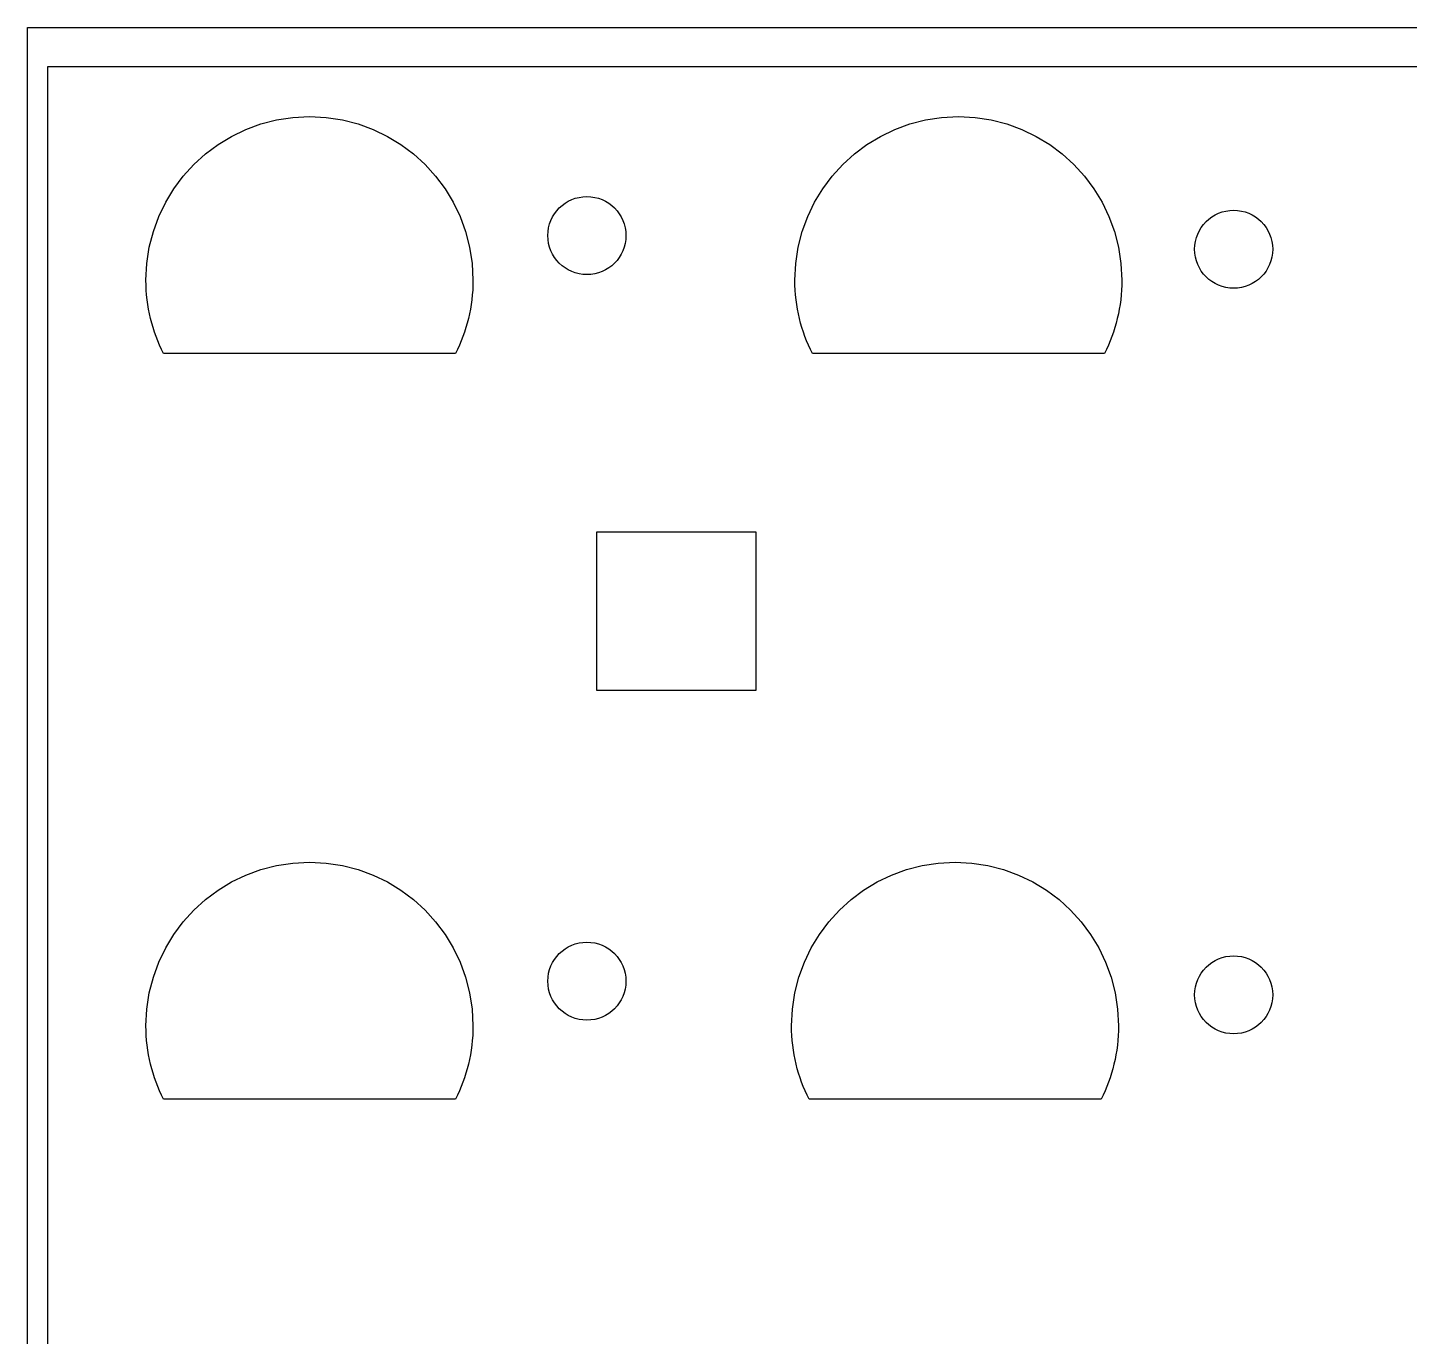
# Model space of a CAD drawing. Extents: x -370 to 54, y -4 to 394.
# Drawn here: x -370.1 to -265.7, y 295.4 to 394.3 of the extents above; entities that cross this region are included whole.
import ezdxf

# ---------------------------------------------------------------- set-up
doc = ezdxf.new("R2010")
doc.units = 0
doc.layers.get('0').update_dxf_attribs({"linetype": 'CONTINUOUS'})

msp = doc.modelspace()

# ---------------------------------------------------------------- linework, layer by layer
at = {"color": 5}
for p, q in [((-370.122281, 394.312742), (53.709556, 394.312742)), ((-370.122281, -4.039728), (-370.122281, 394.312742)), ((-351.314822, 387.331891), (-350.088341, 387.519318)), ((-350.088341, 387.519318), (-348.825397, 387.583176)), ((-348.825397, 387.583176), (-347.56248, 387.519318)), ((-347.56248, 387.519318), (-346.335999, 387.331891)), ((-302.284017, 387.331891), (-301.057536, 387.519318)), ((-301.057536, 387.519318), (-299.79462, 387.583176)), ((-299.79462, 387.583176), (-298.531703, 387.519318)), ((-298.531703, 387.519318), (-297.305222, 387.331891)), ((-354.713427, 386.090393), (-353.63356, 386.611208)), ((-353.63356, 386.611208), (-352.498632, 387.027114)), ((-352.498632, 387.027114), (-351.314822, 387.331891)), ((-346.335999, 387.331891), (-345.15219, 387.027114)), ((-345.15219, 387.027114), (-344.017261, 386.611208)), ((-344.017261, 386.611208), (-342.937394, 386.090393)), ((-305.682622, 386.090393), (-304.602783, 386.611208)), ((-304.602783, 386.611208), (-303.467826, 387.027114)), ((-303.467826, 387.027114), (-302.284017, 387.331891)), ((-297.305222, 387.331891), (-296.121384, 387.027114)), ((-296.121384, 387.027114), (-294.986456, 386.611208)), ((-294.986456, 386.611208), (-293.906617, 386.090393)), ((-356.683, 384.758913), (-355.731967, 385.47089)), ((-355.731967, 385.47089), (-354.713427, 386.090393)), ((-342.937394, 386.090393), (-341.918854, 385.47089)), ((-341.918854, 385.47089), (-340.967822, 384.758913)), ((-307.652194, 384.758913), (-306.701162, 385.47089)), ((-306.701162, 385.47089), (-305.682622, 386.090393)), ((-293.906617, 386.090393), (-292.888049, 385.47089)), ((-292.888049, 385.47089), (-291.937017, 384.758913)), ((-357.560287, 383.960693), (-356.683, 384.758913)), ((-340.967822, 384.758913), (-340.090506, 383.960693)), ((-308.52951, 383.960693), (-307.652194, 384.758913)), ((-291.937017, 384.758913), (-291.059729, 383.960693)), ((-358.35765, 383.08244), (-357.560287, 383.960693)), ((-340.090506, 383.960693), (-339.293172, 383.08244)), ((-309.326873, 383.08244), (-308.52951, 383.960693)), ((-291.059729, 383.960693), (-290.262366, 383.08244)), ((-359.06885, 382.13038), (-358.35765, 383.08244)), ((-339.293172, 383.08244), (-338.581944, 382.13038)), ((-310.038073, 382.13038), (-309.326873, 383.08244)), ((-290.262366, 383.08244), (-289.551166, 382.13038)), ((-360.207955, 380.029713), (-359.687707, 381.110731)), ((-359.687707, 381.110731), (-359.06885, 382.13038)), ((-338.581944, 382.13038), (-337.963115, 381.110731)), ((-337.963115, 381.110731), (-337.442866, 380.029713)), ((-311.17715, 380.029713), (-310.656901, 381.110731)), ((-310.656901, 381.110731), (-310.038073, 382.13038)), ((-289.551166, 382.13038), (-288.932338, 381.110731)), ((-288.932338, 381.110731), (-288.412089, 380.029713)), ((-360.623414, 378.893545), (-360.207955, 380.029713)), ((-337.442866, 380.029713), (-337.027407, 378.893545)), ((-311.592609, 378.893545), (-311.17715, 380.029713)), ((-288.412089, 380.029713), (-287.99663, 378.893545)), ((-360.927848, 377.708452), (-360.623414, 378.893545)), ((-337.027407, 378.893545), (-336.722974, 377.708452)), ((-311.89707, 377.708449), (-311.592609, 378.893545)), ((-287.99663, 378.893545), (-287.692169, 377.708452)), ((-361.115074, 376.480647), (-360.927848, 377.708452)), ((-336.722974, 377.708452), (-336.535748, 376.480647)), ((-312.084297, 376.480647), (-311.89707, 377.708449)), ((-287.692169, 377.708452), (-287.504942, 376.480647)), ((-361.178856, 375.216354), (-361.115074, 376.480647)), ((-336.535748, 376.480647), (-336.471937, 375.216354)), ((-312.148079, 375.216354), (-312.084297, 376.480647)), ((-287.504942, 376.480647), (-287.44116, 375.216354)), ((-361.173353, 374.842861), (-361.178997, 375.216354)), ((-361.178997, 375.216354), (-361.178856, 375.216354)), ((-361.156419, 374.472252), (-361.173353, 374.842861)), ((-336.477582, 374.842962), (-336.493951, 374.472419)), ((-336.471937, 375.216354), (-336.477582, 374.842962)), ((-312.142547, 374.842861), (-312.148192, 375.216354)), ((-312.148192, 375.216354), (-312.148079, 375.216354)), ((-312.125614, 374.472252), (-312.142547, 374.842861)), ((-287.446805, 374.842962), (-287.463174, 374.472419)), ((-287.44116, 375.216354), (-287.446805, 374.842962)), ((-361.128762, 374.104666), (-361.156419, 374.472252)), ((-361.090182, 373.740235), (-361.128762, 374.104666)), ((-336.521326, 374.104867), (-336.559229, 373.740447)), ((-336.493951, 374.472419), (-336.521326, 374.104867)), ((-312.097956, 374.104666), (-312.125614, 374.472252)), ((-312.059376, 373.740235), (-312.097956, 374.104666)), ((-287.490549, 374.104867), (-287.528452, 373.740447)), ((-287.463174, 374.472419), (-287.490549, 374.104867)), ((-361.04099, 373.379104), (-361.090182, 373.740235)), ((-360.981385, 373.021401), (-361.04099, 373.379104)), ((-360.911535, 372.667272), (-360.981385, 373.021401)), ((-336.666332, 373.021573), (-336.735194, 372.667402)), ((-336.60763, 373.379301), (-336.666332, 373.021573)), ((-336.559229, 373.740447), (-336.60763, 373.379301)), ((-312.010185, 373.379104), (-312.059376, 373.740235)), ((-311.95058, 373.021401), (-312.010185, 373.379104)), ((-311.88073, 372.667272), (-311.95058, 373.021401)), ((-287.635527, 373.021573), (-287.704417, 372.667402)), ((-287.576824, 373.379301), (-287.635527, 373.021573)), ((-287.528452, 373.740447), (-287.576824, 373.379301)), ((-360.831638, 372.31685), (-360.911535, 372.667272)), ((-360.741891, 371.970273), (-360.831638, 372.31685)), ((-360.642436, 371.627681), (-360.741891, 371.970273)), ((-336.902834, 371.970304), (-337.001273, 371.627664)), ((-336.814075, 372.316932), (-336.902834, 371.970304)), ((-336.735194, 372.667402), (-336.814075, 372.316932)), ((-311.800861, 372.31685), (-311.88073, 372.667272)), ((-311.711086, 371.970273), (-311.800861, 372.31685)), ((-311.611659, 371.627681), (-311.711086, 371.970273)), ((-287.872029, 371.970304), (-287.970468, 371.627664)), ((-287.783298, 372.316932), (-287.872029, 371.970304)), ((-287.704417, 372.667402), (-287.783298, 372.316932)), ((-360.533527, 371.289206), (-360.642436, 371.627681)), ((-360.415304, 370.95499), (-360.533527, 371.289206)), ((-360.287937, 370.625171), (-360.415304, 370.95499)), ((-337.226656, 370.954902), (-337.353261, 370.625067)), ((-337.109252, 371.28915), (-337.226656, 370.954902)), ((-337.001273, 371.627664), (-337.109252, 371.28915)), ((-311.502721, 371.289206), (-311.611659, 371.627681)), ((-311.384498, 370.95499), (-311.502721, 371.289206)), ((-311.25716, 370.625171), (-311.384498, 370.95499)), ((-288.195851, 370.954902), (-288.322484, 370.625067)), ((-288.078474, 371.28915), (-288.195851, 370.954902)), ((-287.970468, 371.627664), (-288.078474, 371.28915)), ((-360.151652, 370.299882), (-360.287937, 370.625171)), ((-360.006618, 369.979263), (-360.151652, 370.299882)), ((-359.853032, 369.663451), (-360.006618, 369.979263)), ((-358.473897, 369.663451), (-359.853032, 369.663451)), ((-357.094762, 369.663451), (-358.473897, 369.663451)), ((-355.715655, 369.663451), (-357.094762, 369.663451)), ((-354.336519, 369.663451), (-355.715655, 369.663451)), ((-352.957384, 369.663451), (-354.336519, 369.663451)), ((-351.578249, 369.663451), (-352.957384, 369.663451)), ((-350.199142, 369.663451), (-351.578249, 369.663451)), ((-348.820006, 369.663451), (-350.199142, 369.663451)), ((-347.440871, 369.663451), (-348.820006, 369.663451)), ((-346.061736, 369.663451), (-347.440871, 369.663451)), ((-344.682628, 369.663451), (-346.061736, 369.663451)), ((-343.303493, 369.663451), (-344.682628, 369.663451)), ((-341.924358, 369.663451), (-343.303493, 369.663451)), ((-340.545222, 369.663451), (-341.924358, 369.663451)), ((-339.166115, 369.663451), (-340.545222, 369.663451)), ((-337.78698, 369.663451), (-339.166115, 369.663451)), ((-337.633592, 369.979201), (-337.78698, 369.663451)), ((-337.488953, 370.299786), (-337.633592, 369.979201)), ((-337.353261, 370.625067), (-337.488953, 370.299786)), ((-311.120875, 370.299882), (-311.25716, 370.625171)), ((-310.975841, 369.979263), (-311.120875, 370.299882)), ((-310.822227, 369.663451), (-310.975841, 369.979263)), ((-309.44312, 369.663451), (-310.822227, 369.663451)), ((-308.063985, 369.663451), (-309.44312, 369.663451)), ((-306.684849, 369.663451), (-308.063985, 369.663451)), ((-305.305714, 369.663451), (-306.684849, 369.663451)), ((-303.926607, 369.663451), (-305.305714, 369.663451)), ((-302.547472, 369.663451), (-303.926607, 369.663451)), ((-301.168336, 369.663451), (-302.547472, 369.663451)), ((-299.789201, 369.663451), (-301.168336, 369.663451)), ((-298.410094, 369.663451), (-299.789201, 369.663451)), ((-297.030958, 369.663451), (-298.410094, 369.663451)), ((-295.651823, 369.663451), (-297.030958, 369.663451)), ((-294.272688, 369.663451), (-295.651823, 369.663451)), ((-292.893581, 369.663451), (-294.272688, 369.663451)), ((-291.514445, 369.663451), (-292.893581, 369.663451)), ((-290.13531, 369.663451), (-291.514445, 369.663451)), ((-288.756175, 369.663451), (-290.13531, 369.663451)), ((-288.602787, 369.979201), (-288.756175, 369.663451)), ((-288.458176, 370.299786), (-288.602787, 369.979201)), ((-288.322484, 370.625067), (-288.458176, 370.299786)), ((-351.314822, 330.960983), (-350.088341, 331.148409)), ((-350.088341, 331.148409), (-348.825397, 331.212268)), ((-348.825397, 331.212268), (-347.56248, 331.148409)), ((-347.56248, 331.148409), (-346.335999, 330.960983)), ((-302.535223, 330.960748), (-301.308742, 331.148175)), ((-301.308742, 331.148175), (-300.045826, 331.212033)), ((-300.045826, 331.212033), (-298.782909, 331.148175)), ((-298.782909, 331.148175), (-297.556428, 330.960748)), ((-354.713427, 329.719484), (-353.63356, 330.2403)), ((-353.63356, 330.2403), (-352.498632, 330.656205)), ((-352.498632, 330.656205), (-351.314822, 330.960983)), ((-346.335999, 330.960983), (-345.15219, 330.656205)), ((-345.15219, 330.656205), (-344.017261, 330.2403)), ((-344.017261, 330.2403), (-342.937394, 329.719484)), ((-305.933828, 329.71925), (-304.853989, 330.240066)), ((-304.853989, 330.240066), (-303.719032, 330.655971)), ((-303.719032, 330.655971), (-302.535223, 330.960748)), ((-297.556428, 330.960748), (-296.37259, 330.655971)), ((-296.37259, 330.655971), (-295.237662, 330.240066)), ((-295.237662, 330.240066), (-294.157823, 329.71925)), ((-356.683, 328.388005), (-355.731967, 329.099981)), ((-355.731967, 329.099981), (-354.713427, 329.719484)), ((-342.937394, 329.719484), (-341.918854, 329.099981)), ((-341.918854, 329.099981), (-340.967822, 328.388005)), ((-307.9034, 328.387771), (-306.952368, 329.099747)), ((-306.952368, 329.099747), (-305.933828, 329.71925)), ((-294.157823, 329.71925), (-293.139255, 329.099747)), ((-293.139255, 329.099747), (-292.188223, 328.387771)), ((-357.560287, 327.589784), (-356.683, 328.388005)), ((-340.967822, 328.388005), (-340.090506, 327.589784)), ((-308.780716, 327.58955), (-307.9034, 328.387771)), ((-292.188223, 328.387771), (-291.310935, 327.58955)), ((-358.35765, 326.711531), (-357.560287, 327.589784)), ((-340.090506, 327.589784), (-339.293172, 326.711531)), ((-309.578079, 326.711297), (-308.780716, 327.58955)), ((-291.310935, 327.58955), (-290.513572, 326.711297)), ((-359.687707, 324.739821), (-359.06885, 325.759472)), ((-359.06885, 325.759472), (-358.35765, 326.711531)), ((-339.293172, 326.711531), (-338.581944, 325.759472)), ((-338.581944, 325.759472), (-337.963115, 324.739821)), ((-310.908107, 324.739587), (-310.289279, 325.759237)), ((-310.289279, 325.759237), (-309.578079, 326.711297)), ((-290.513572, 326.711297), (-289.802372, 325.759237)), ((-289.802372, 325.759237), (-289.183544, 324.739587)), ((-360.207955, 323.658803), (-359.687707, 324.739821)), ((-337.963115, 324.739821), (-337.442866, 323.658803)), ((-311.428356, 323.658569), (-310.908107, 324.739587)), ((-289.183544, 324.739587), (-288.663295, 323.658569)), ((-360.623414, 322.522636), (-360.207955, 323.658803)), ((-337.442866, 323.658803), (-337.027407, 322.522636)), ((-311.843815, 322.522401), (-311.428356, 323.658569)), ((-288.663295, 323.658569), (-288.247836, 322.522401)), ((-360.927848, 321.337539), (-360.623414, 322.522636)), ((-337.027407, 322.522636), (-336.722974, 321.337542)), ((-312.148276, 321.337305), (-311.843815, 322.522401)), ((-288.247836, 322.522401), (-287.943375, 321.337308)), ((-361.115074, 320.109737), (-360.927848, 321.337539)), ((-336.722974, 321.337542), (-336.535748, 320.109737)), ((-312.335503, 320.109503), (-312.148276, 321.337305)), ((-287.943375, 321.337308), (-287.756148, 320.109503)), ((-361.178856, 318.845444), (-361.115074, 320.109737)), ((-336.535748, 320.109737), (-336.471937, 318.845444)), ((-312.399285, 318.84521), (-312.335503, 320.109503)), ((-287.756148, 320.109503), (-287.692366, 318.84521)), ((-361.173353, 318.471951), (-361.178997, 318.845444)), ((-361.178997, 318.845444), (-361.178856, 318.845444)), ((-361.156419, 318.101342), (-361.173353, 318.471951)), ((-336.477582, 318.472053), (-336.493951, 318.101509)), ((-336.471937, 318.845444), (-336.477582, 318.472053)), ((-312.394036, 318.471717), (-312.39968, 318.84521)), ((-312.39968, 318.84521), (-312.399285, 318.84521)), ((-312.377102, 318.101108), (-312.394036, 318.471717)), ((-287.698011, 318.471818), (-287.71438, 318.101275)), ((-287.692366, 318.84521), (-287.698011, 318.471818)), ((-361.128762, 317.733756), (-361.156419, 318.101342)), ((-361.090182, 317.369326), (-361.128762, 317.733756)), ((-336.521326, 317.733957), (-336.559229, 317.369537)), ((-336.493951, 318.101509), (-336.521326, 317.733957)), ((-312.349162, 317.733522), (-312.377102, 318.101108)), ((-312.310582, 317.369091), (-312.349162, 317.733522)), ((-287.741755, 317.733723), (-287.779658, 317.369303)), ((-287.71438, 318.101275), (-287.741755, 317.733723)), ((-361.04099, 317.008194), (-361.090182, 317.369326)), ((-360.981385, 316.650492), (-361.04099, 317.008194)), ((-360.911535, 316.296362), (-360.981385, 316.650492)), ((-336.666332, 316.650664), (-336.735194, 316.296492)), ((-336.60763, 317.008392), (-336.666332, 316.650664)), ((-336.559229, 317.369537), (-336.60763, 317.008392)), ((-312.261391, 317.00796), (-312.310582, 317.369091)), ((-312.201786, 316.650257), (-312.261391, 317.00796)), ((-312.131936, 316.296128), (-312.201786, 316.650257)), ((-287.886733, 316.650429), (-287.955623, 316.296258)), ((-287.82803, 317.008157), (-287.886733, 316.650429)), ((-287.779658, 317.369303), (-287.82803, 317.008157)), ((-360.831638, 315.945941), (-360.911535, 316.296362)), ((-360.741891, 315.599363), (-360.831638, 315.945941)), ((-360.642436, 315.256771), (-360.741891, 315.599363)), ((-336.902834, 315.599394), (-337.001273, 315.256754)), ((-336.814075, 315.946023), (-336.902834, 315.599394)), ((-336.735194, 316.296492), (-336.814075, 315.946023)), ((-312.052067, 315.945706), (-312.131936, 316.296128)), ((-311.962292, 315.599129), (-312.052067, 315.945706)), ((-311.862865, 315.256537), (-311.962292, 315.599129)), ((-288.123235, 315.59916), (-288.221674, 315.25652)), ((-288.034504, 315.945788), (-288.123235, 315.59916)), ((-287.955623, 316.296258), (-288.034504, 315.945788)), ((-360.533527, 314.918296), (-360.642436, 315.256771)), ((-360.415304, 314.58408), (-360.533527, 314.918296)), ((-360.287937, 314.254261), (-360.415304, 314.58408)), ((-337.226656, 314.583993), (-337.353261, 314.254157)), ((-337.109252, 314.91824), (-337.226656, 314.583993)), ((-337.001273, 315.256754), (-337.109252, 314.91824)), ((-311.753927, 314.918062), (-311.862865, 315.256537)), ((-311.635704, 314.583846), (-311.753927, 314.918062)), ((-311.508366, 314.254027), (-311.635704, 314.583846)), ((-288.447057, 314.583758), (-288.57369, 314.253923)), ((-288.32968, 314.918006), (-288.447057, 314.583758)), ((-288.221674, 315.25652), (-288.32968, 314.918006)), ((-360.151652, 313.928972), (-360.287937, 314.254261)), ((-360.006618, 313.608353), (-360.151652, 313.928972)), ((-359.853032, 313.292541), (-360.006618, 313.608353)), ((-358.473897, 313.292541), (-359.853032, 313.292541)), ((-357.094762, 313.292541), (-358.473897, 313.292541)), ((-355.715655, 313.292541), (-357.094762, 313.292541)), ((-354.336519, 313.292541), (-355.715655, 313.292541)), ((-352.957384, 313.292541), (-354.336519, 313.292541)), ((-351.578249, 313.292541), (-352.957384, 313.292541)), ((-350.199142, 313.292541), (-351.578249, 313.292541)), ((-348.820006, 313.292541), (-350.199142, 313.292541)), ((-347.440871, 313.292541), (-348.820006, 313.292541)), ((-346.061736, 313.292541), (-347.440871, 313.292541)), ((-344.682628, 313.292541), (-346.061736, 313.292541)), ((-343.303493, 313.292541), (-344.682628, 313.292541)), ((-341.924358, 313.292541), (-343.303493, 313.292541)), ((-340.545222, 313.292541), (-341.924358, 313.292541)), ((-339.166115, 313.292541), (-340.545222, 313.292541)), ((-337.78698, 313.292541), (-339.166115, 313.292541)), ((-337.633592, 313.608291), (-337.78698, 313.292541)), ((-337.488953, 313.928876), (-337.633592, 313.608291)), ((-337.353261, 314.254157), (-337.488953, 313.928876)), ((-311.372081, 313.928738), (-311.508366, 314.254027)), ((-311.227047, 313.608119), (-311.372081, 313.928738)), ((-311.073433, 313.292307), (-311.227047, 313.608119)), ((-309.694326, 313.292307), (-311.073433, 313.292307)), ((-308.315191, 313.292307), (-309.694326, 313.292307)), ((-306.936055, 313.292307), (-308.315191, 313.292307)), ((-305.55692, 313.292307), (-306.936055, 313.292307)), ((-304.177813, 313.292307), (-305.55692, 313.292307)), ((-302.798678, 313.292307), (-304.177813, 313.292307)), ((-301.419542, 313.292307), (-302.798678, 313.292307)), ((-300.040407, 313.292307), (-301.419542, 313.292307)), ((-298.6613, 313.292307), (-300.040407, 313.292307)), ((-297.282164, 313.292307), (-298.6613, 313.292307)), ((-295.903029, 313.292307), (-297.282164, 313.292307)), ((-294.523894, 313.292307), (-295.903029, 313.292307)), ((-293.144787, 313.292307), (-294.523894, 313.292307)), ((-291.765651, 313.292307), (-293.144787, 313.292307)), ((-290.386516, 313.292307), (-291.765651, 313.292307)), ((-289.007381, 313.292307), (-290.386516, 313.292307)), ((-288.853993, 313.608057), (-289.007381, 313.292307)), ((-288.709382, 313.928642), (-288.853993, 313.608057)), ((-288.57369, 314.253923), (-288.709382, 313.928642))]:
    msp.add_line(p, q, dxfattribs=at)
at = {"color": 7}
for p, q in [((-368.600284, 391.362702), (-159.91455, 391.362702)), ((-368.600284, 196.461023), (-368.600284, 391.362702)), ((-329.513071, 381.035745), (-329.269852, 381.183511)), ((-329.269852, 381.183511), (-329.011986, 381.307734)), ((-329.011986, 381.307734), (-328.740939, 381.406935)), ((-328.740939, 381.406935), (-328.458237, 381.479624)), ((-328.458237, 381.479624), (-328.165319, 381.524328)), ((-328.165319, 381.524328), (-327.863708, 381.53954)), ((-327.863708, 381.53954), (-327.562069, 381.524328)), ((-327.562069, 381.524328), (-327.269179, 381.479624)), ((-327.269179, 381.479624), (-326.986448, 381.406935)), ((-326.986448, 381.406935), (-326.71543, 381.307734)), ((-326.71543, 381.307734), (-326.457536, 381.183511)), ((-326.457536, 381.183511), (-326.214317, 381.035745)), ((-330.457641, 379.995705), (-330.309897, 380.238933)), ((-330.309897, 380.238933), (-330.140056, 380.466031)), ((-330.140056, 380.466031), (-329.949669, 380.675522)), ((-329.949669, 380.675522), (-329.740175, 380.865923)), ((-329.740175, 380.865923), (-329.513071, 381.035745)), ((-326.214317, 381.035745), (-325.987212, 380.865923)), ((-325.987212, 380.865923), (-325.777719, 380.675522)), ((-325.777719, 380.675522), (-325.587332, 380.466031)), ((-325.587332, 380.466031), (-325.417519, 380.238933)), ((-325.417519, 380.238933), (-325.269747, 379.995705)), ((-280.639579, 380.003122), (-280.39636, 380.150888)), ((-280.39636, 380.150888), (-280.138465, 380.275111)), ((-280.138465, 380.275111), (-279.867419, 380.374312)), ((-279.867419, 380.374312), (-279.584717, 380.447001)), ((-279.584717, 380.447001), (-279.291827, 380.491705)), ((-279.291827, 380.491705), (-278.990188, 380.506917)), ((-278.990188, 380.506917), (-278.688577, 380.491705)), ((-278.688577, 380.491705), (-278.395659, 380.447001)), ((-278.395659, 380.447001), (-278.112957, 380.374312)), ((-278.112957, 380.374312), (-277.84191, 380.275111)), ((-277.84191, 380.275111), (-277.584044, 380.150888)), ((-277.584044, 380.150888), (-277.340825, 380.003122)), ((-330.79848, 378.89118), (-330.753776, 379.184088)), ((-330.753776, 379.184088), (-330.681076, 379.466798)), ((-330.681076, 379.466798), (-330.581875, 379.737833)), ((-330.581875, 379.737833), (-330.457641, 379.995705)), ((-325.269747, 379.995705), (-325.145541, 379.737833)), ((-325.145541, 379.737833), (-325.04634, 379.466798)), ((-325.04634, 379.466798), (-324.97364, 379.184088)), ((-324.97364, 379.184088), (-324.928936, 378.89118)), ((-281.584149, 378.963082), (-281.436377, 379.20631)), ((-281.436377, 379.20631), (-281.266564, 379.433408)), ((-281.266564, 379.433408), (-281.076149, 379.642902)), ((-281.076149, 379.642902), (-280.866683, 379.8333)), ((-280.866683, 379.8333), (-280.639579, 380.003122)), ((-277.340825, 380.003122), (-277.113721, 379.8333)), ((-277.113721, 379.8333), (-276.904227, 379.642902)), ((-276.904227, 379.642902), (-276.71384, 379.433408)), ((-276.71384, 379.433408), (-276.543999, 379.20631)), ((-276.543999, 379.20631), (-276.396255, 378.963082)), ((-330.81372, 378.589558), (-330.79848, 378.89118)), ((-330.79848, 378.287939), (-330.81372, 378.589558)), ((-330.753776, 377.995032), (-330.79848, 378.287939)), ((-330.681076, 377.712321), (-330.753776, 377.995032)), ((-324.97364, 377.995032), (-325.04634, 377.712321)), ((-324.928936, 378.287939), (-324.97364, 377.995032)), ((-324.928936, 378.89118), (-324.913696, 378.589558)), ((-324.913696, 378.589558), (-324.928936, 378.287939)), ((-281.92496, 377.858558), (-281.880256, 378.151465)), ((-281.880256, 378.151465), (-281.807556, 378.434175)), ((-281.807556, 378.434175), (-281.708355, 378.70521)), ((-281.708355, 378.70521), (-281.584149, 378.963082)), ((-276.396255, 378.963082), (-276.272021, 378.70521)), ((-276.272021, 378.70521), (-276.17282, 378.434175)), ((-276.17282, 378.434175), (-276.100119, 378.151465)), ((-276.100119, 378.151465), (-276.055415, 377.858558)), ((-330.581875, 377.441286), (-330.681076, 377.712321)), ((-330.457641, 377.183414), (-330.581875, 377.441286)), ((-330.309897, 376.940187), (-330.457641, 377.183414)), ((-330.140056, 376.713085), (-330.309897, 376.940187)), ((-325.417519, 376.940187), (-325.587332, 376.713085)), ((-325.269747, 377.183414), (-325.417519, 376.940187)), ((-325.145541, 377.441286), (-325.269747, 377.183414)), ((-325.04634, 377.712321), (-325.145541, 377.441286)), ((-281.9402, 377.556935), (-281.92496, 377.858558)), ((-281.92496, 377.255316), (-281.9402, 377.556935)), ((-281.880256, 376.962409), (-281.92496, 377.255316)), ((-281.807556, 376.679698), (-281.880256, 376.962409)), ((-276.100119, 376.962409), (-276.17282, 376.679698)), ((-276.055415, 377.255316), (-276.100119, 376.962409)), ((-276.055415, 377.858558), (-276.040175, 377.556935)), ((-276.040175, 377.556935), (-276.055415, 377.255316)), ((-329.949669, 376.503595), (-330.140056, 376.713085)), ((-329.740175, 376.313196), (-329.949669, 376.503595)), ((-329.513071, 376.143372), (-329.740175, 376.313196)), ((-329.269852, 375.995609), (-329.513071, 376.143372)), ((-329.011986, 375.871386), (-329.269852, 375.995609)), ((-328.740939, 375.772185), (-329.011986, 375.871386)), ((-326.71543, 375.871386), (-326.986448, 375.772185)), ((-326.457536, 375.995609), (-326.71543, 375.871386)), ((-326.214317, 376.143372), (-326.457536, 375.995609)), ((-325.987212, 376.313196), (-326.214317, 376.143372)), ((-325.777719, 376.503595), (-325.987212, 376.313196)), ((-325.587332, 376.713085), (-325.777719, 376.503595)), ((-281.708355, 376.408663), (-281.807556, 376.679698)), ((-281.584149, 376.150791), (-281.708355, 376.408663)), ((-281.436377, 375.907564), (-281.584149, 376.150791)), ((-281.266564, 375.680462), (-281.436377, 375.907564)), ((-276.543999, 375.907564), (-276.71384, 375.680462)), ((-276.396255, 376.150791), (-276.543999, 375.907564)), ((-276.272021, 376.408663), (-276.396255, 376.150791)), ((-276.17282, 376.679698), (-276.272021, 376.408663)), ((-328.458237, 375.699493), (-328.740939, 375.772185)), ((-328.165319, 375.654789), (-328.458237, 375.699493)), ((-327.863708, 375.639577), (-328.165319, 375.654789)), ((-327.562069, 375.654789), (-327.863708, 375.639577)), ((-327.269179, 375.699493), (-327.562069, 375.654789)), ((-326.986448, 375.772185), (-327.269179, 375.699493)), ((-281.076149, 375.470972), (-281.266564, 375.680462)), ((-280.866683, 375.280573), (-281.076149, 375.470972)), ((-280.639579, 375.110749), (-280.866683, 375.280573)), ((-280.39636, 374.962986), (-280.639579, 375.110749)), ((-280.138465, 374.838763), (-280.39636, 374.962986)), ((-279.867419, 374.739562), (-280.138465, 374.838763)), ((-277.84191, 374.838763), (-278.112957, 374.739562)), ((-277.584044, 374.962986), (-277.84191, 374.838763)), ((-277.340825, 375.110749), (-277.584044, 374.962986)), ((-277.113721, 375.280573), (-277.340825, 375.110749)), ((-276.904227, 375.470972), (-277.113721, 375.280573)), ((-276.71384, 375.680462), (-276.904227, 375.470972)), ((-279.584717, 374.66687), (-279.867419, 374.739562)), ((-279.291827, 374.622166), (-279.584717, 374.66687)), ((-278.990188, 374.606926), (-279.291827, 374.622166)), ((-278.688577, 374.622166), (-278.990188, 374.606926)), ((-278.395659, 374.66687), (-278.688577, 374.622166)), ((-278.112957, 374.739562), (-278.395659, 374.66687)), ((-327.100494, 356.202439), (-315.10049, 356.202439)), ((-327.100494, 344.202437), (-327.100494, 356.202439)), ((-315.10049, 356.202439), (-315.10049, 344.202437)), ((-315.10049, 344.202437), (-327.100494, 344.202437)), ((-329.513071, 324.664846), (-329.269852, 324.812612)), ((-329.269852, 324.812612), (-329.011986, 324.936835)), ((-329.011986, 324.936835), (-328.740939, 325.036036)), ((-328.740939, 325.036036), (-328.458237, 325.108725)), ((-328.458237, 325.108725), (-328.165319, 325.153429)), ((-328.165319, 325.153429), (-327.863708, 325.168641)), ((-327.863708, 325.168641), (-327.562069, 325.153429)), ((-327.562069, 325.153429), (-327.269179, 325.108725)), ((-327.269179, 325.108725), (-326.986448, 325.036036)), ((-326.986448, 325.036036), (-326.71543, 324.936835)), ((-326.71543, 324.936835), (-326.457536, 324.812612)), ((-326.457536, 324.812612), (-326.214317, 324.664846)), ((-330.457641, 323.624807), (-330.309897, 323.868034)), ((-330.309897, 323.868034), (-330.140056, 324.095133)), ((-330.140056, 324.095133), (-329.949669, 324.304626)), ((-329.949669, 324.304626), (-329.740175, 324.495025)), ((-329.740175, 324.495025), (-329.513071, 324.664846)), ((-326.214317, 324.664846), (-325.987212, 324.495025)), ((-325.987212, 324.495025), (-325.777719, 324.304626)), ((-325.777719, 324.304626), (-325.587332, 324.095133)), ((-325.587332, 324.095133), (-325.417519, 323.868034)), ((-325.417519, 323.868034), (-325.269747, 323.624807)), ((-280.639579, 323.632223), (-280.39636, 323.779989)), ((-280.39636, 323.779989), (-280.138465, 323.904212)), ((-280.138465, 323.904212), (-279.867419, 324.003413)), ((-279.867419, 324.003413), (-279.584717, 324.076103)), ((-279.584717, 324.076103), (-279.291827, 324.120807)), ((-279.291827, 324.120807), (-278.990188, 324.136018)), ((-278.990188, 324.136018), (-278.688577, 324.120807)), ((-278.688577, 324.120807), (-278.395659, 324.076103)), ((-278.395659, 324.076103), (-278.112957, 324.003413)), ((-278.112957, 324.003413), (-277.84191, 323.904212)), ((-277.84191, 323.904212), (-277.584044, 323.779989)), ((-277.584044, 323.779989), (-277.340825, 323.632223)), ((-330.79848, 322.520282), (-330.753776, 322.813189)), ((-330.753776, 322.813189), (-330.681076, 323.0959)), ((-330.681076, 323.0959), (-330.581875, 323.366935)), ((-330.581875, 323.366935), (-330.457641, 323.624807)), ((-325.269747, 323.624807), (-325.145541, 323.366935)), ((-325.145541, 323.366935), (-325.04634, 323.0959)), ((-325.04634, 323.0959), (-324.97364, 322.813189)), ((-324.97364, 322.813189), (-324.928936, 322.520282)), ((-281.584149, 322.592184), (-281.436377, 322.835411)), ((-281.436377, 322.835411), (-281.266564, 323.06251)), ((-281.266564, 323.06251), (-281.076149, 323.272001)), ((-281.076149, 323.272001), (-280.866683, 323.462402)), ((-280.866683, 323.462402), (-280.639579, 323.632223)), ((-277.340825, 323.632223), (-277.113721, 323.462402)), ((-277.113721, 323.462402), (-276.904227, 323.272001)), ((-276.904227, 323.272001), (-276.71384, 323.06251)), ((-276.71384, 323.06251), (-276.543999, 322.835411)), ((-276.543999, 322.835411), (-276.396255, 322.592184)), ((-330.81372, 322.21866), (-330.79848, 322.520282)), ((-330.79848, 321.91704), (-330.81372, 322.21866)), ((-330.753776, 321.624133), (-330.79848, 321.91704)), ((-330.681076, 321.341423), (-330.753776, 321.624133)), ((-324.97364, 321.624133), (-325.04634, 321.341423)), ((-324.928936, 321.91704), (-324.97364, 321.624133)), ((-324.928936, 322.520282), (-324.913696, 322.21866)), ((-324.913696, 322.21866), (-324.928936, 321.91704)), ((-281.92496, 321.487659), (-281.880256, 321.780566)), ((-281.880256, 321.780566), (-281.807556, 322.063277)), ((-281.807556, 322.063277), (-281.708355, 322.334312)), ((-281.708355, 322.334312), (-281.584149, 322.592184)), ((-276.396255, 322.592184), (-276.272021, 322.334312)), ((-276.272021, 322.334312), (-276.17282, 322.063277)), ((-276.17282, 322.063277), (-276.100119, 321.780566)), ((-276.100119, 321.780566), (-276.055415, 321.487659)), ((-330.581875, 321.070388), (-330.681076, 321.341423)), ((-330.457641, 320.812516), (-330.581875, 321.070388)), ((-330.309897, 320.569288), (-330.457641, 320.812516)), ((-330.140056, 320.342187), (-330.309897, 320.569288)), ((-325.417519, 320.569288), (-325.587332, 320.342187)), ((-325.269747, 320.812516), (-325.417519, 320.569288)), ((-325.145541, 321.070388), (-325.269747, 320.812516)), ((-325.04634, 321.341423), (-325.145541, 321.070388)), ((-281.9402, 321.186037), (-281.92496, 321.487659)), ((-281.92496, 320.884418), (-281.9402, 321.186037)), ((-281.880256, 320.59151), (-281.92496, 320.884418)), ((-281.807556, 320.3088), (-281.880256, 320.59151)), ((-276.100119, 320.59151), (-276.17282, 320.3088)), ((-276.055415, 320.884418), (-276.100119, 320.59151)), ((-276.055415, 321.487659), (-276.040175, 321.186037)), ((-276.040175, 321.186037), (-276.055415, 320.884418)), ((-329.949669, 320.132696), (-330.140056, 320.342187)), ((-329.740175, 319.942298), (-329.949669, 320.132696)), ((-329.513071, 319.772473), (-329.740175, 319.942298)), ((-329.269852, 319.62471), (-329.513071, 319.772473)), ((-329.011986, 319.500487), (-329.269852, 319.62471)), ((-328.740939, 319.401286), (-329.011986, 319.500487)), ((-326.71543, 319.500487), (-326.986448, 319.401286)), ((-326.457536, 319.62471), (-326.71543, 319.500487)), ((-326.214317, 319.772473), (-326.457536, 319.62471)), ((-325.987212, 319.942298), (-326.214317, 319.772473)), ((-325.777719, 320.132696), (-325.987212, 319.942298)), ((-325.587332, 320.342187), (-325.777719, 320.132696)), ((-281.708355, 320.037765), (-281.807556, 320.3088)), ((-281.584149, 319.779893), (-281.708355, 320.037765)), ((-281.436377, 319.536665), (-281.584149, 319.779893)), ((-281.266564, 319.309564), (-281.436377, 319.536665)), ((-276.543999, 319.536665), (-276.71384, 319.309564)), ((-276.396255, 319.779893), (-276.543999, 319.536665)), ((-276.272021, 320.037765), (-276.396255, 319.779893)), ((-276.17282, 320.3088), (-276.272021, 320.037765)), ((-328.458237, 319.328594), (-328.740939, 319.401286)), ((-328.165319, 319.28389), (-328.458237, 319.328594)), ((-327.863708, 319.26865), (-328.165319, 319.28389)), ((-327.562069, 319.28389), (-327.863708, 319.26865)), ((-327.269179, 319.328594), (-327.562069, 319.28389)), ((-326.986448, 319.401286), (-327.269179, 319.328594)), ((-281.076149, 319.100073), (-281.266564, 319.309564)), ((-280.866683, 318.909675), (-281.076149, 319.100073)), ((-280.639579, 318.73985), (-280.866683, 318.909675)), ((-280.39636, 318.592087), (-280.639579, 318.73985)), ((-280.138465, 318.467864), (-280.39636, 318.592087)), ((-279.867419, 318.368663), (-280.138465, 318.467864)), ((-277.84191, 318.467864), (-278.112957, 318.368663)), ((-277.584044, 318.592087), (-277.84191, 318.467864)), ((-277.340825, 318.73985), (-277.584044, 318.592087)), ((-277.113721, 318.909675), (-277.340825, 318.73985)), ((-276.904227, 319.100073), (-277.113721, 318.909675)), ((-276.71384, 319.309564), (-276.904227, 319.100073)), ((-279.584717, 318.295971), (-279.867419, 318.368663)), ((-279.291827, 318.251267), (-279.584717, 318.295971)), ((-278.990188, 318.236056), (-279.291827, 318.251267)), ((-278.688577, 318.251267), (-278.990188, 318.236056)), ((-278.395659, 318.295971), (-278.688577, 318.251267)), ((-278.112957, 318.368663), (-278.395659, 318.295971))]:
    msp.add_line(p, q, dxfattribs=at)

doc.saveas('drawing.dxf')
